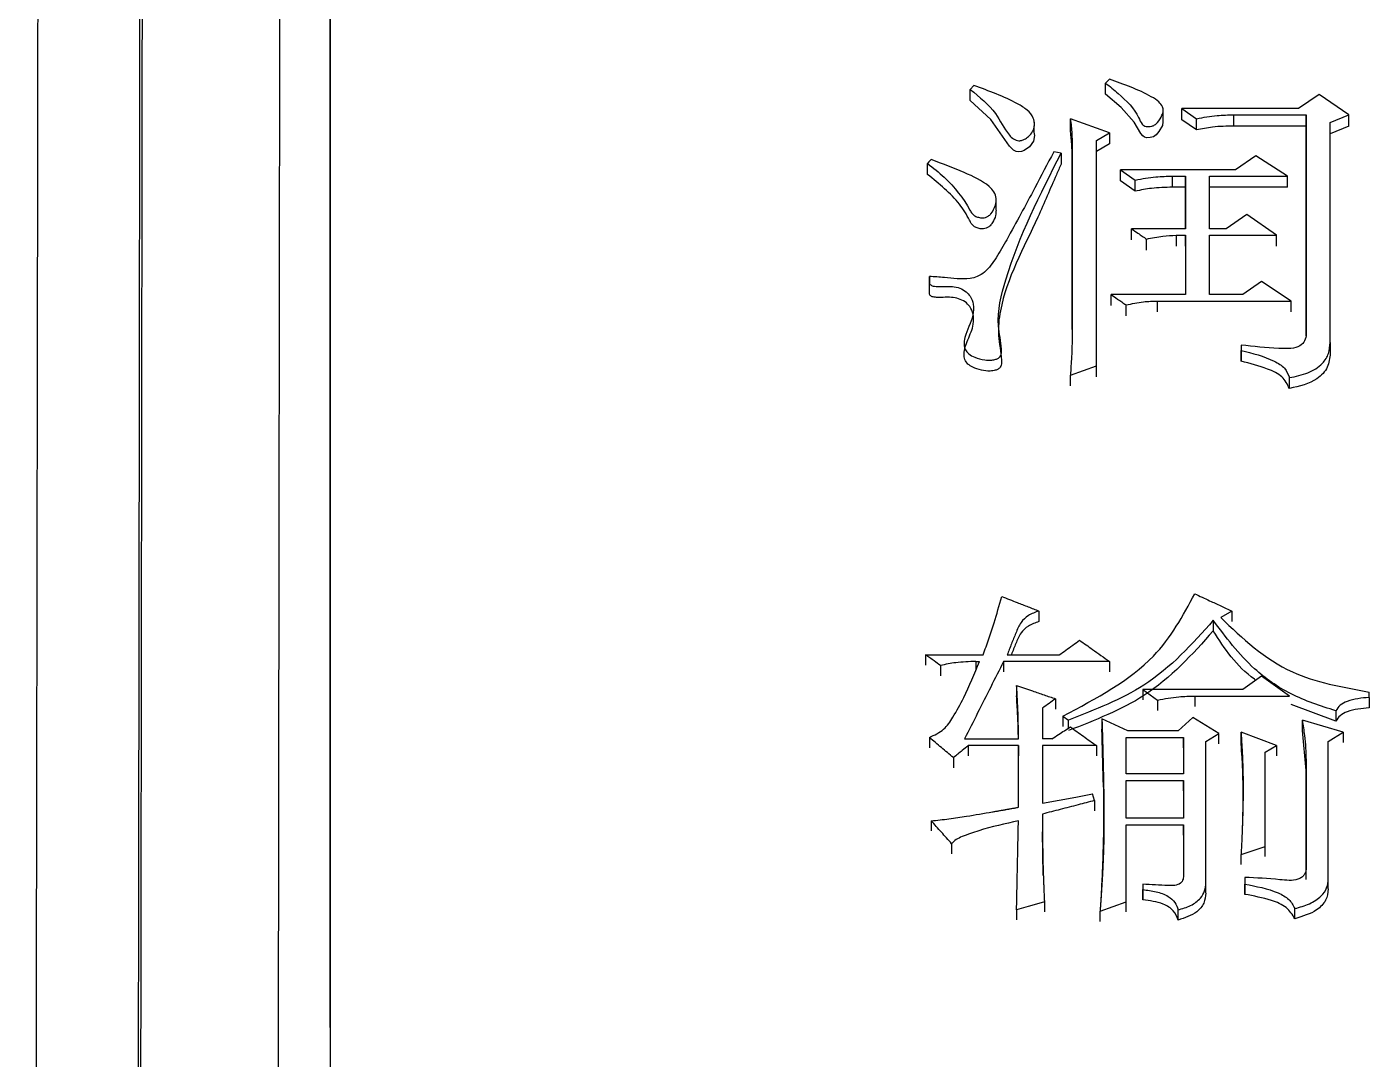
# Model space of a CAD drawing. Header units: millimetres. Extents: x 2016 to 4452, y 736 to 2459.
# Drawn here: x 2581.51 to 2589.33, y 2270.84 to 2276.86 of the extents above; entities that cross this region are included whole.
import ezdxf

# ---------------------------------------------------------------- set-up
doc = ezdxf.new("R2010")
doc.units = ezdxf.units.MM

msp = doc.modelspace()

# ---------------------------------------------------------------- linework, layer by layer
at = {"color": 7, "linetype": 'Continuous', "lineweight": 25}
for p, q in [((2587.0258, 2276.5154), (2587.0042, 2276.4932)), ((2587.0042, 2276.4279), (2587.0042, 2276.4932)), ((2587.7939, 2276.4649), (2587.7939, 2276.5303)), ((2589.0379, 2276.4635), (2588.9189, 2276.3819)), ((2589.2109, 2276.3448), (2589.0379, 2276.4635)), ((2588.1296, 2276.303), (2588.1296, 2276.3686)), ((2588.2374, 2276.3819), (2588.3239, 2276.3225)), ((2588.9189, 2276.3819), (2588.2374, 2276.3819)), ((2588.2374, 2276.3167), (2588.2374, 2276.3819)), ((2588.5403, 2276.3448), (2588.9621, 2276.3448)), ((2588.5403, 2276.2796), (2588.5403, 2276.3448)), ((2588.9621, 2276.3448), (2588.9621, 2275.0553)), ((2588.9621, 2276.2796), (2588.9621, 2276.3448)), ((2589.1028, 2276.3002), (2589.2109, 2276.3448)), ((2589.2109, 2276.2796), (2589.2109, 2276.3448)), ((2587.3774, 2276.3002), (2587.3774, 2276.3095)), ((2587.3774, 2276.2444), (2587.3774, 2276.2804)), ((2587.8155, 2276.2407), (2587.5883, 2276.3225)), ((2587.5883, 2276.2574), (2587.5883, 2276.3225)), ((2588.3239, 2276.2574), (2588.2374, 2276.3167)), ((2588.3239, 2276.2574), (2588.3239, 2276.3225)), ((2588.9621, 2276.2796), (2588.5403, 2276.2796)), ((2588.9621, 2275.0553), (2588.9621, 2276.2796)), ((2589.1028, 2275.0175), (2589.1028, 2276.3002)), ((2589.2109, 2276.2796), (2589.1028, 2276.2351)), ((2587.7398, 2276.1961), (2587.8155, 2276.2407)), ((2587.7398, 2274.8811), (2587.7398, 2276.1961)), ((2587.8155, 2276.2407), (2587.8155, 2276.1757)), ((2587.5343, 2276.1216), (2587.491, 2276.1291)), ((2587.5343, 2276.1216), (2587.5343, 2276.0567)), ((2587.5992, 2276.1142), (2587.5992, 2275.0932)), ((2587.5992, 2276.0493), (2587.5992, 2276.1142)), ((2587.8155, 2276.1757), (2587.7398, 2276.1311)), ((2588.6701, 2276.1067), (2588.5511, 2276.0247)), ((2588.854, 2275.9873), (2588.6701, 2276.1067)), ((2586.7555, 2275.9972), (2586.7555, 2276.062)), ((2587.5992, 2275.0931), (2587.5992, 2276.0493)), ((2587.8804, 2276.0247), (2587.9669, 2275.9649)), ((2588.5511, 2276.0247), (2587.8804, 2276.0247)), ((2587.8804, 2275.9599), (2587.8804, 2276.0247)), ((2587.9669, 2275.9003), (2587.8804, 2275.9599)), ((2587.9669, 2275.9003), (2587.9669, 2275.9649)), ((2588.1833, 2275.9873), (2588.259, 2275.9873)), ((2588.1833, 2275.9227), (2588.1833, 2275.9873)), ((2588.259, 2275.9873), (2588.259, 2275.6805)), ((2588.259, 2275.9226), (2588.259, 2275.9873)), ((2588.3996, 2275.9873), (2588.854, 2275.9873)), ((2588.3996, 2275.6805), (2588.3996, 2275.9873)), ((2588.854, 2275.9226), (2588.854, 2275.9873)), ((2588.259, 2275.9226), (2588.1833, 2275.9227)), ((2588.259, 2275.6805), (2588.259, 2275.9226)), ((2588.854, 2275.9226), (2588.3996, 2275.9226)), ((2587.1563, 2275.7884), (2587.1563, 2275.8533)), ((2588.616, 2275.763), (2588.497, 2275.6805)), ((2588.7891, 2275.643), (2588.616, 2275.763)), ((2588.259, 2275.6805), (2587.9453, 2275.6805)), ((2587.9453, 2275.6163), (2587.9453, 2275.6805)), ((2588.2049, 2275.643), (2588.259, 2275.643)), ((2588.2049, 2275.643), (2588.2049, 2275.5788)), ((2588.259, 2275.643), (2588.259, 2275.297)), ((2588.259, 2275.5788), (2588.259, 2275.643)), ((2588.497, 2275.6805), (2588.3996, 2275.6805)), ((2588.3996, 2275.643), (2588.7891, 2275.643)), ((2588.3996, 2275.297), (2588.3996, 2275.643)), ((2588.7891, 2275.5788), (2588.7891, 2275.643)), ((2588.0319, 2275.5563), (2588.0319, 2275.6205)), ((2586.7662, 2275.3086), (2586.7662, 2275.3724)), ((2588.7025, 2275.3724), (2588.5944, 2275.297)), ((2588.8756, 2275.2593), (2588.7025, 2275.3724)), ((2588.259, 2275.297), (2587.8263, 2275.297)), ((2587.8263, 2275.2333), (2587.8263, 2275.297)), ((2588.0968, 2275.2593), (2588.8756, 2275.2593)), ((2588.0968, 2275.1956), (2588.0968, 2275.2593)), ((2588.5944, 2275.297), (2588.3996, 2275.297)), ((2588.8756, 2275.1957), (2588.8756, 2275.2593)), ((2587.9129, 2275.1731), (2587.9129, 2275.2367)), ((2589.1028, 2275.0175), (2589.1028, 2274.9542)), ((2588.5835, 2275.0024), (2588.5835, 2274.9721)), ((2588.5835, 2275.0024), (2588.5835, 2274.9391)), ((2588.5835, 2274.9087), (2588.5835, 2274.9721)), ((2587.5884, 2274.828), (2587.7398, 2274.8811)), ((2587.7398, 2274.818), (2587.7398, 2274.8811)), ((2587.5884, 2274.765), (2587.5884, 2274.828)), ((2588.8648, 2274.7497), (2588.8648, 2274.8128)), ((2587.4045, 2273.4525), (2587.4045, 2273.3911)), ((2588.5295, 2273.4525), (2588.4646, 2273.4138)), ((2588.5295, 2273.4525), (2588.5295, 2273.3914)), ((2588.4213, 2273.3984), (2588.4213, 2273.3373)), ((2586.7446, 2273.197), (2587.08, 2273.197)), ((2586.7446, 2273.197), (2586.7446, 2273.1363)), ((2586.8312, 2273.135), (2586.8312, 2273.0743)), ((2587.0367, 2273.1583), (2587.0583, 2273.1583)), ((2587.0367, 2273.1583), (2587.0367, 2273.1086)), ((2587.8155, 2273.1583), (2587.1989, 2273.1583)), ((2587.1989, 2273.1583), (2587.1989, 2273.0975)), ((2587.2206, 2273.197), (2587.5235, 2273.197)), ((2587.8155, 2273.1583), (2587.8155, 2273.0975)), ((2588.7025, 2273.0729), (2588.5944, 2272.9952)), ((2588.8648, 2272.9563), (2588.7025, 2273.0729)), ((2587.2747, 2273.0185), (2587.2747, 2272.958)), ((2588.0102, 2272.9952), (2588.0968, 2272.933)), ((2588.5944, 2272.9952), (2588.0102, 2272.9952)), ((2588.0102, 2272.9952), (2588.0102, 2272.9347)), ((2589.33, 2272.9485), (2589.33, 2272.9796)), ((2587.5018, 2272.9407), (2587.5018, 2272.8803)), ((2588.0968, 2272.933), (2588.0968, 2272.8726)), ((2588.3131, 2272.9563), (2588.8648, 2272.9563)), ((2588.3131, 2272.9563), (2588.3131, 2272.8959)), ((2589.1353, 2272.8101), (2588.875, 2272.9085)), ((2589.33, 2272.9485), (2589.33, 2272.8881)), ((2587.4261, 2272.8863), (2587.4261, 2272.707)), ((2587.5451, 2272.8396), (2587.5775, 2272.8162)), ((2587.5775, 2272.7702), (2587.5775, 2272.8162)), ((2587.9237, 2272.7538), (2587.7723, 2272.824)), ((2587.7723, 2272.824), (2587.7723, 2272.7637)), ((2588.3023, 2272.8318), (2588.2158, 2272.7538)), ((2588.4538, 2272.7382), (2588.3023, 2272.8318)), ((2589.1785, 2272.746), (2588.9405, 2272.8162)), ((2588.9405, 2272.7559), (2588.9405, 2272.8162)), ((2589.1353, 2272.8707), (2589.1353, 2272.8104)), ((2588.2158, 2272.7538), (2587.9237, 2272.7538)), ((2588.378, 2272.6914), (2588.4538, 2272.7382)), ((2588.4538, 2272.6781), (2588.4538, 2272.7382)), ((2588.7891, 2272.668), (2588.5836, 2272.746)), ((2588.5836, 2272.6856), (2588.5836, 2272.746)), ((2588.9622, 2272.5219), (2588.9405, 2272.7556)), ((2589.092, 2272.6914), (2589.1785, 2272.746)), ((2589.1785, 2272.746), (2589.1785, 2272.6859)), ((2586.7663, 2272.7148), (2586.7663, 2272.6547)), ((2586.9718, 2272.707), (2587.2855, 2272.707)), ((2587.2855, 2272.668), (2586.9934, 2272.668)), ((2586.9934, 2272.668), (2586.9934, 2272.608)), ((2587.2855, 2272.3082), (2587.2855, 2272.668)), ((2587.2855, 2272.668), (2587.2855, 2272.608)), ((2587.4802, 2272.707), (2587.4261, 2272.707)), ((2587.7398, 2272.668), (2587.4261, 2272.668)), ((2587.4261, 2272.668), (2587.4261, 2272.3317)), ((2587.7398, 2272.668), (2587.7398, 2272.608)), ((2587.9129, 2272.7148), (2588.2482, 2272.7148)), ((2587.9129, 2272.504), (2587.9129, 2272.7148)), ((2588.2482, 2272.7148), (2588.2482, 2272.504)), ((2588.2482, 2272.6547), (2588.2482, 2272.7148)), ((2588.378, 2271.868), (2588.378, 2272.6914)), ((2588.5875, 2272.6096), (2588.5836, 2272.6856)), ((2588.7242, 2272.629), (2588.7891, 2272.668)), ((2588.7891, 2272.668), (2588.7891, 2272.608)), ((2589.092, 2271.8916), (2589.092, 2272.6914)), ((2586.9069, 2272.5978), (2586.9069, 2272.5378)), ((2588.9622, 2272.5821), (2588.9622, 2271.9468)), ((2588.9622, 2272.5222), (2588.9622, 2272.5821)), ((2588.2482, 2272.504), (2587.9129, 2272.504)), ((2588.9622, 2271.8873), (2588.9622, 2272.5219)), ((2587.9129, 2272.4648), (2588.2482, 2272.4648)), ((2587.9129, 2272.2455), (2587.9129, 2272.4648)), ((2588.2482, 2272.4648), (2588.2482, 2272.2455)), ((2588.2482, 2272.4051), (2588.2482, 2272.4648)), ((2587.729, 2272.3474), (2587.7182, 2272.3866)), ((2587.729, 2272.3474), (2587.729, 2272.2878)), ((2586.7771, 2272.2298), (2586.7771, 2272.1703)), ((2588.2482, 2272.2455), (2587.9129, 2272.2455)), ((2587.9129, 2272.2062), (2588.2482, 2272.2062)), ((2587.9129, 2271.7576), (2587.9129, 2272.2062)), ((2588.2482, 2272.2062), (2588.2482, 2271.9153)), ((2588.2482, 2272.1468), (2588.2482, 2272.2062)), ((2586.8961, 2272.0963), (2586.8961, 2272.037)), ((2588.5836, 2272.0334), (2588.7242, 2272.0805)), ((2588.5836, 2271.9741), (2588.5836, 2272.0334)), ((2588.7242, 2272.0213), (2588.7242, 2272.0805)), ((2588.6052, 2271.8995), (2588.6052, 2271.8601)), ((2588.6052, 2271.8995), (2588.6052, 2271.8405)), ((2589.092, 2271.8326), (2589.092, 2271.8916)), ((2588.0102, 2271.8601), (2588.0102, 2271.8286)), ((2588.0102, 2271.8601), (2588.0102, 2271.8011)), ((2588.0102, 2271.7693), (2588.0102, 2271.8286)), ((2588.378, 2271.809), (2588.378, 2271.868)), ((2588.6052, 2271.8008), (2588.6052, 2271.8601)), ((2587.4369, 2271.7576), (2587.4369, 2271.6987)), ((2587.7615, 2271.7023), (2587.9129, 2271.7576)), ((2587.9129, 2271.6987), (2587.9129, 2271.7576)), ((2588.8973, 2271.659), (2588.8973, 2271.7181)), ((2587.2747, 2271.7102), (2587.2747, 2271.6514)), ((2587.7615, 2271.6435), (2587.7615, 2271.7023)), ((2588.2158, 2271.6511), (2588.2158, 2271.7102))]:
    msp.add_line(p, q, dxfattribs=at)
at = {"color": 7, "linetype": 'Continuous', "lineweight": 25, "flags": 128}
for points in [[(2587.8155, 2276.5524), (2587.8047, 2276.5414), (2587.7939, 2276.5303)], [(2587.3758, 2276.2431), (2587.3793, 2276.2253), (2587.3727, 2276.1908), (2587.3505, 2276.1592), (2587.3181, 2276.1362), (2587.3035, 2276.1309), (2587.2887, 2276.129), (2587.2724, 2276.1321), (2587.2572, 2276.1396), (2587.2328, 2276.1621), (2587.1237, 2276.3185), (2587.0042, 2276.4279), (2587.0042, 2276.4279)], [(2588.1282, 2276.3032), (2588.1247, 2276.2829), (2588.1047, 2276.2468), (2588.0888, 2276.2278), (2588.0734, 2276.2175), (2588.054, 2276.2119), (2588.0348, 2276.2117), (2588.0213, 2276.2152), (2588.0103, 2276.2221), (2587.9995, 2276.2357), (2587.9608, 2276.3025), (2587.885, 2276.3871), (2587.7939, 2276.4649), (2587.7939, 2276.4649)], [(2586.7771, 2276.0844), (2586.7716, 2276.0787), (2586.7635, 2276.0704), (2586.7555, 2276.062)], [(2586.7662, 2275.3387), (2586.7662, 2275.3623), (2586.7662, 2275.4025)], [(2587.5451, 2272.8396), (2587.5451, 2272.8127), (2587.5451, 2272.7958), (2587.5451, 2272.7793)], [(2587.4261, 2272.3317), (2587.5235, 2272.35), (2587.6208, 2272.3683), (2587.7182, 2272.3866)], [(2587.4369, 2271.7576), (2587.3899, 2271.7439), (2587.3429, 2271.7302), (2587.2747, 2271.7102)]]:
    msp.add_lwpolyline(points, dxfattribs=at)
at = {"color": 7, "linetype": 'Continuous', "lineweight": 25}
for points, knots in [([(2583.2737, 2302.1156), (2583.2737, 2302.0115), (2583.2737, 2301.4908), (2583.2738, 2300.1239), (2583.2738, 2297.964), (2583.2739, 2295.3456), (2583.2739, 2292.883), (2583.274, 2289.3752), (2583.274, 2286.2323), (2583.274, 2281.9172), (2583.2741, 2277.2301), (2583.2741, 2272.0979), (2583.2742, 2266.6744), (2583.2742, 2262.1157), (2583.2743, 2256.1932), (2583.2743, 2251.2874), (2583.2744, 2244.6085), (2583.2745, 2240.3157), (2583.2746, 2237.3146)], [0, 0, 0, 0, 0.020124, 0.100733, 0.181328, 0.221587, 0.302184, 0.342442, 0.423039, 0.463298, 0.543894, 0.624491, 0.664749, 0.745346, 0.785604, 0.8662, 0.906458, 1, 1, 1, 1]), ([(2583.2741, 2271.0256), (2583.2741, 2272.2103), (2583.2741, 2274.4638), (2583.2741, 2278.5041), (2583.274, 2282.2116), (2583.274, 2286.4463), (2583.274, 2289.5202), (2583.2739, 2292.9324), (2583.2739, 2295.9099), (2583.2738, 2298.2533), (2583.2737, 2300.1937), (2583.2737, 2300.9275), (2583.2736, 2301.4243)], [0, 0, 0, 0, 0.072858, 0.13859, 0.270184, 0.335916, 0.467513, 0.533245, 0.664841, 0.796434, 0.862166, 1, 1, 1, 1]), ([(2581.605, 2301.1675), (2581.6051, 2301.1959), (2581.6055, 2301.2843), (2581.6041, 2300.298), (2581.6012, 2298.2851), (2581.5965, 2295.2224), (2581.5913, 2291.8341), (2581.5862, 2288.4967), (2581.5816, 2285.4271), (2581.576, 2281.7837), (2581.5695, 2277.5129), (2581.5623, 2272.8672), (2581.5545, 2267.9204), (2581.5463, 2262.7501), (2581.5373, 2257.0657), (2581.5274, 2250.8687), (2581.5167, 2244.1849), (2581.5092, 2239.4942), (2581.5054, 2237.1001)], [0, 0, 0, 0, 0.039342, 0.122943, 0.206183, 0.289063, 0.371582, 0.416612, 0.465601, 0.518547, 0.575452, 0.636313, 0.690059, 0.746552, 0.805793, 0.867782, 0.932518, 1, 1, 1, 1]), ([(2582.1103, 2236.9646), (2582.1149, 2240.2638), (2582.124, 2246.8623), (2582.1369, 2256.2924), (2582.149, 2265.173), (2582.16, 2273.3306), (2582.1697, 2280.6311), (2582.178, 2286.9483), (2582.1847, 2292.1726), (2582.1897, 2296.2208), (2582.1925, 2298.6247), (2582.1939, 2299.9382), (2582.1941, 2300.2597), (2582.1942, 2300.4205)], [0, 0, 0, 0, 0.0981345, 0.196269, 0.2944034, 0.3925379, 0.4906723, 0.5888066, 0.686941, 0.7850753, 0.8832097, 0.9416048, 1, 1, 1, 1]), ([(2582.1243, 2236.9159), (2582.1276, 2239.3015), (2582.1341, 2244.0081), (2582.1434, 2250.7574), (2582.152, 2257.1), (2582.16, 2262.9951), (2582.1674, 2268.4257), (2582.1751, 2274.1587), (2582.1828, 2279.9274), (2582.19, 2285.4077), (2582.1958, 2289.8748), (2582.2002, 2293.3977), (2582.2035, 2296.0607), (2582.2057, 2297.96), (2582.207, 2299.191), (2582.2075, 2299.7058), (2582.2075, 2299.8557), (2582.2075, 2299.8805)], [0, 0, 0, 0, 0.07139, 0.140843, 0.208359, 0.273937, 0.337578, 0.399281, 0.488173, 0.572709, 0.652888, 0.72871, 0.800173, 0.867277, 0.930021, 0.988406, 1, 1, 1, 1]), ([(2583.0056, 2299.0975), (2583.0056, 2299.0046), (2583.0055, 2298.8347), (2583.0051, 2298.3871), (2583.0046, 2297.8466), (2583.0038, 2297.1707), (2583.0029, 2296.3631), (2583.0018, 2295.4231), (2583.0005, 2294.3515), (2582.9984, 2292.642), (2582.995, 2289.9558), (2582.9899, 2285.806), (2582.9832, 2280.5897), (2582.9758, 2274.9828), (2582.9682, 2269.3056), (2582.9608, 2263.8385), (2582.9525, 2257.8256), (2582.9435, 2251.278), (2582.9338, 2244.2352), (2582.9269, 2239.2928), (2582.9234, 2236.7788)], [0, 0, 0, 0, 0.037781, 0.069081, 0.100468, 0.131943, 0.163506, 0.195157, 0.226895, 0.258722, 0.330934, 0.408983, 0.49287, 0.582593, 0.645672, 0.711347, 0.779618, 0.850484, 0.923944, 1, 1, 1, 1]), ([(2587.0042, 2276.4932), (2587.0593, 2276.4488), (2587.1567, 2276.3701), (2587.2033, 2276.257), (2587.2511, 2276.2072), (2587.2715, 2276.1965), (2587.2895, 2276.1928), (2587.3087, 2276.1964), (2587.3301, 2276.2068), (2587.3544, 2276.2258), (2587.3753, 2276.2549), (2587.3814, 2276.2908), (2587.3739, 2276.3327), (2587.3379, 2276.3752), (2587.2244, 2276.4447), (2587.1139, 2276.4841), (2587.0258, 2276.5154)], [0, 0, 0, 0, 0.207529, 0.367372, 0.400836, 0.41667, 0.431354, 0.448141, 0.466694, 0.497248, 0.538464, 0.578549, 0.619959, 0.682145, 0.746849, 1, 1, 1, 1]), ([(2587.7939, 2276.5303), (2587.8184, 2276.51), (2587.8924, 2276.4491), (2587.974, 2276.3709), (2587.9975, 2276.2981), (2588.0161, 2276.282), (2588.03, 2276.2769), (2588.0461, 2276.2756), (2588.0636, 2276.2782), (2588.0819, 2276.2859), (2588.1042, 2276.3075), (2588.12, 2276.3355), (2588.1321, 2276.3672), (2588.1254, 2276.3948), (2588.1032, 2276.4253), (2588.0397, 2276.464), (2587.9425, 2276.5077), (2587.858, 2276.5375), (2587.8155, 2276.5524)], [0, 0, 0, 0, 0.109185, 0.329159, 0.383764, 0.397994, 0.412315, 0.428913, 0.44575, 0.465116, 0.490353, 0.552222, 0.585254, 0.61868, 0.660425, 0.720614, 0.859403, 1, 1, 1, 1]), ([(2588.3239, 2276.3225), (2588.3637, 2276.3299), (2588.4348, 2276.3431), (2588.508, 2276.3443), (2588.5403, 2276.3448)], [0, 0, 0, 0, 0.558835, 1, 1, 1, 1]), ([(2587.5883, 2276.3225), (2587.5917, 2276.293), (2587.5973, 2276.2436), (2587.5984, 2276.174), (2587.5989, 2276.1341), (2587.5992, 2276.1142)], [0, 0, 0, 0, 0.426865, 0.713404, 1, 1, 1, 1]), ([(2587.5992, 2276.0493), (2587.599, 2276.0642), (2587.5985, 2276.1063), (2587.5977, 2276.1758), (2587.5915, 2276.2302), (2587.5883, 2276.2574)], [0, 0, 0, 0, 0.213578, 0.606407, 1, 1, 1, 1]), ([(2588.5403, 2276.2796), (2588.4992, 2276.2788), (2588.4259, 2276.2772), (2588.355, 2276.2634), (2588.3239, 2276.2574)], [0, 0, 0, 0, 0.561085, 1, 1, 1, 1]), ([(2587.491, 2276.1291), (2587.4546, 2276.059), (2587.3657, 2275.8881), (2587.2531, 2275.6821), (2587.1612, 2275.5162), (2587.1071, 2275.4407), (2587.05, 2275.4007), (2586.9688, 2275.382), (2586.874, 2275.3964), (2586.7953, 2275.4009), (2586.7662, 2275.4025)], [0, 0, 0, 0, 0.221772, 0.540825, 0.653503, 0.748944, 0.789647, 0.822549, 0.93445, 1, 1, 1, 1]), ([(2586.7662, 2275.3724), (2586.7664, 2275.3689), (2586.7666, 2275.3631), (2586.7713, 2275.3556), (2586.7787, 2275.3501), (2586.7954, 2275.3446), (2586.8373, 2275.3431), (2586.8894, 2275.3481), (2586.945, 2275.3362), (2586.9812, 2275.3158), (2587.0094, 2275.2835), (2587.0269, 2275.236), (2587.0215, 2275.1524), (2586.977, 2275.0775), (2586.9663, 2275.0084), (2586.9743, 2274.9749), (2586.9957, 2274.9492), (2587.0348, 2274.9277), (2587.0817, 2274.9153), (2587.1246, 2274.9135), (2587.1523, 2274.9184), (2587.1696, 2274.9263), (2587.1805, 2274.9365), (2587.1886, 2274.9542), (2587.1862, 2275.0146), (2587.1518, 2275.1588), (2587.2473, 2275.5569), (2587.412, 2275.881), (2587.5343, 2276.1216)], [0, 0, 0, 0, 0.005261, 0.008837, 0.012422, 0.017277, 0.029828, 0.061172, 0.078769, 0.096459, 0.112862, 0.137643, 0.170618, 0.238675, 0.261666, 0.275651, 0.289759, 0.306991, 0.331345, 0.347224, 0.357105, 0.364402, 0.370592, 0.376767, 0.392657, 0.46137, 0.600195, 1, 1, 1, 1]), ([(2586.7555, 2276.062), (2586.789, 2276.0356), (2586.8904, 2275.9556), (2586.9698, 2275.8514), (2587.0136, 2275.7695), (2587.0309, 2275.7549), (2587.0522, 2275.7465), (2587.0741, 2275.7437), (2587.0942, 2275.7462), (2587.1119, 2275.7544), (2587.1351, 2275.7776), (2587.1516, 2275.8134), (2587.1594, 2275.8576), (2587.1458, 2275.8965), (2587.0898, 2275.9551), (2586.9592, 2276.0153), (2586.8415, 2276.06), (2586.7771, 2276.0844)], [0, 0, 0, 0, 0.118687, 0.359196, 0.382949, 0.402078, 0.421221, 0.441113, 0.455768, 0.470499, 0.490908, 0.548405, 0.590663, 0.633125, 0.674263, 0.821869, 1, 1, 1, 1]), ([(2587.5343, 2276.0567), (2587.525, 2276.0363), (2587.4789, 2275.9342), (2587.3629, 2275.6505), (2587.1915, 2275.3481), (2587.1613, 2275.0587), (2587.1861, 2274.9544), (2587.1885, 2274.8913), (2587.1807, 2274.873), (2587.1683, 2274.862), (2587.1478, 2274.8537), (2587.1136, 2274.8495), (2587.0676, 2274.8547), (2587.0232, 2274.8696), (2586.9896, 2274.8912), (2586.9708, 2274.9185), (2586.9653, 2274.968), (2586.9913, 2275.0371), (2587.0254, 2275.1122), (2587.025, 2275.1797), (2587.0067, 2275.2244), (2586.9763, 2275.256), (2586.9382, 2275.2745), (2586.8932, 2275.2824), (2586.854, 2275.281), (2586.8205, 2275.2799), (2586.7991, 2275.2808), (2586.7836, 2275.2843), (2586.7742, 2275.2889), (2586.7682, 2275.2957), (2586.7662, 2275.3027), (2586.7662, 2275.307), (2586.7662, 2275.3085)], [0, 0, 0, 0, 0.033509, 0.167495, 0.460572, 0.533975, 0.607467, 0.62244, 0.629349, 0.63632, 0.644144, 0.656215, 0.676583, 0.698156, 0.712672, 0.727345, 0.74395, 0.787231, 0.835835, 0.865096, 0.888822, 0.906543, 0.924342, 0.940793, 0.960202, 0.97046, 0.980426, 0.985388, 0.989354, 0.993351, 0.997673, 1, 1, 1, 1]), ([(2587.1549, 2275.7885), (2587.1546, 2275.778), (2587.1538, 2275.7533), (2587.139, 2275.7231), (2587.1225, 2275.6995), (2587.1072, 2275.6872), (2587.0905, 2275.6811), (2587.0713, 2275.6795), (2587.0499, 2275.6828), (2587.0287, 2275.6918), (2587.0109, 2275.7083), (2586.9886, 2275.7553), (2586.9443, 2275.8287), (2586.8565, 2275.916), (2586.7893, 2275.97), (2586.7555, 2275.9972)], [0, 0, 0, 0, 0.057364, 0.135452, 0.174054, 0.20354, 0.227011, 0.250403, 0.283482, 0.316855, 0.35045, 0.398369, 0.589542, 0.793116, 1, 1, 1, 1]), ([(2587.9669, 2275.9649), (2588.0067, 2275.9724), (2588.0778, 2275.9857), (2588.151, 2275.9868), (2588.1833, 2275.9873)], [0, 0, 0, 0, 0.558836, 1, 1, 1, 1]), ([(2588.1833, 2275.9227), (2588.1422, 2275.9218), (2588.069, 2275.9202), (2587.9981, 2275.9063), (2587.9669, 2275.9003)], [0, 0, 0, 0, 0.561086, 1, 1, 1, 1]), ([(2587.9453, 2275.6805), (2587.9577, 2275.672), (2587.9783, 2275.6577), (2588.0071, 2275.6377), (2588.0236, 2275.6262), (2588.0319, 2275.6205)], [0, 0, 0, 0, 0.42837, 0.714189, 1, 1, 1, 1]), ([(2588.0319, 2275.6205), (2588.0635, 2275.6274), (2588.1202, 2275.6396), (2588.179, 2275.642), (2588.2049, 2275.643)], [0, 0, 0, 0, 0.558879, 1, 1, 1, 1]), ([(2586.7662, 2275.4025), (2586.7662, 2275.3969), (2586.7662, 2275.3869), (2586.7662, 2275.3768), (2586.7662, 2275.3724)], [0, 0, 0, 0, 0.56, 1, 1, 1, 1]), ([(2587.8263, 2275.297), (2587.8387, 2275.2884), (2587.8593, 2275.2741), (2587.8881, 2275.2539), (2587.9046, 2275.2424), (2587.9129, 2275.2367)], [0, 0, 0, 0, 0.428365, 0.714185, 1, 1, 1, 1]), ([(2587.9129, 2275.2367), (2587.9465, 2275.2441), (2588.0067, 2275.2573), (2588.0692, 2275.2587), (2588.0968, 2275.2593)], [0, 0, 0, 0, 0.558545, 1, 1, 1, 1]), ([(2587.5992, 2275.0932), (2587.5989, 2275.0666), (2587.5983, 2275.0136), (2587.595, 2274.9252), (2587.5908, 2274.8633), (2587.5884, 2274.828)], [0, 0, 0, 0, 0.300385, 0.600783, 1, 1, 1, 1]), ([(2588.9622, 2275.0553), (2588.9593, 2275.0431), (2588.9534, 2275.0181), (2588.9152, 2274.9868), (2588.8589, 2274.9816), (2588.7485, 2274.9853), (2588.6566, 2274.9948), (2588.5835, 2275.0024)], [0, 0, 0, 0, 0.1108835, 0.2260486, 0.356903, 0.4892019, 1, 1, 1, 1]), ([(2588.8648, 2274.8128), (2588.9018, 2274.8203), (2588.9746, 2274.8351), (2589.0575, 2274.8872), (2589.098, 2274.9533), (2589.1012, 2274.9962), (2589.1028, 2275.0175)], [0, 0, 0, 0, 0.292671, 0.574804, 0.788903, 1, 1, 1, 1]), ([(2588.5835, 2274.9721), (2588.6499, 2274.9552), (2588.7416, 2274.9319), (2588.8423, 2274.8718), (2588.8574, 2274.8322), (2588.8648, 2274.8128)], [0, 0, 0, 0, 0.5729384, 0.7913837, 1, 1, 1, 1]), ([(2588.5835, 2274.939), (2588.5835, 2274.9333), (2588.5835, 2274.9232), (2588.5835, 2274.9131), (2588.5835, 2274.9087)], [0, 0, 0, 0, 0.56, 1, 1, 1, 1]), ([(2589.1028, 2274.9541), (2589.1001, 2274.9269), (2589.0948, 2274.872), (2589.0166, 2274.7842), (2588.923, 2274.7629), (2588.8648, 2274.7497)], [0, 0, 0, 0, 0.269364, 0.545159, 1, 1, 1, 1]), ([(2588.8648, 2274.7497), (2588.8533, 2274.7739), (2588.8297, 2274.8237), (2588.7195, 2274.8738), (2588.6354, 2274.8954), (2588.5835, 2274.9087)], [0, 0, 0, 0, 0.2654466, 0.5469642, 1, 1, 1, 1]), ([(2587.08, 2273.197), (2587.0911, 2273.2279), (2587.1134, 2273.2897), (2587.1505, 2273.4031), (2587.1737, 2273.4859), (2587.1881, 2273.5375)], [0, 0, 0, 0, 0.274107, 0.548239, 1, 1, 1, 1]), ([(2587.1881, 2273.5375), (2587.2183, 2273.5256), (2587.2694, 2273.5056), (2587.3415, 2273.4772), (2587.3835, 2273.4607), (2587.4045, 2273.4525)], [0, 0, 0, 0, 0.417909, 0.708955, 1, 1, 1, 1]), ([(2587.5451, 2272.8396), (2587.7405, 2272.9438), (2588.0836, 2273.1267), (2588.2441, 2273.4247), (2588.3131, 2273.5529)], [0, 0, 0, 0, 0.569597, 1, 1, 1, 1]), ([(2588.3131, 2273.5529), (2588.3421, 2273.5394), (2588.3927, 2273.516), (2588.4648, 2273.4825), (2588.5079, 2273.4625), (2588.5295, 2273.4525)], [0, 0, 0, 0, 0.402386, 0.701193, 1, 1, 1, 1]), ([(2587.4045, 2273.4525), (2587.3831, 2273.445), (2587.3413, 2273.4303), (2587.2941, 2273.3832), (2587.2707, 2273.3239), (2587.244, 2273.2609), (2587.2284, 2273.2183), (2587.2206, 2273.197)], [0, 0, 0, 0, 0.178456, 0.349692, 0.567005, 0.783635, 1, 1, 1, 1]), ([(2587.4045, 2273.3911), (2587.3831, 2273.3836), (2587.3413, 2273.369), (2587.2941, 2273.3219), (2587.2709, 2273.2626), (2587.2522, 2273.2199), (2587.2439, 2273.1979), (2587.2436, 2273.197)], [0, 0, 0, 0, 0.225395, 0.441569, 0.715814, 0.989183, 1, 1, 1, 1]), ([(2588.4213, 2273.3984), (2588.2989, 2273.261), (2588.0767, 2273.0116), (2587.7322, 2272.8767), (2587.5775, 2272.8162)], [0, 0, 0, 0, 0.551113, 1, 1, 1, 1]), ([(2589.1353, 2272.8707), (2589.0457, 2272.8997), (2588.8688, 2272.9569), (2588.6153, 2273.1372), (2588.4944, 2273.2999), (2588.4213, 2273.3984)], [0, 0, 0, 0, 0.288018, 0.569196, 1, 1, 1, 1]), ([(2588.4646, 2273.4138), (2588.5919, 2273.2928), (2588.8231, 2273.0731), (2589.1728, 2273.0086), (2589.33, 2272.9796)], [0, 0, 0, 0, 0.550671, 1, 1, 1, 1]), ([(2587.5235, 2273.197), (2587.5359, 2273.206), (2587.562, 2273.2247), (2587.6017, 2273.2531), (2587.6289, 2273.2725), (2587.6424, 2273.2823)], [0, 0, 0, 0, 0.314652, 0.657325, 1, 1, 1, 1]), ([(2588.4213, 2273.337), (2588.2988, 2273.1998), (2588.0766, 2272.9507), (2587.7322, 2272.8161), (2587.5775, 2272.7556)], [0, 0, 0, 0, 0.551009, 1, 1, 1, 1]), ([(2587.6424, 2273.2823), (2587.6674, 2273.2644), (2587.7087, 2273.2348), (2587.7664, 2273.1935), (2587.7992, 2273.17), (2587.8155, 2273.1583)], [0, 0, 0, 0, 0.432644, 0.716322, 1, 1, 1, 1]), ([(2588.67, 2273.0495), (2588.6675, 2273.0512), (2588.5562, 2273.1273), (2588.488, 2273.2334), (2588.4213, 2273.337)], [0, 0, 0, 0, 0.022454, 1, 1, 1, 1]), ([(2586.8312, 2273.135), (2586.8188, 2273.1438), (2586.7982, 2273.1586), (2586.7693, 2273.1793), (2586.7529, 2273.1911), (2586.7446, 2273.197)], [0, 0, 0, 0, 0.428361, 0.714181, 1, 1, 1, 1]), ([(2586.7663, 2272.7148), (2586.7963, 2272.7295), (2586.8557, 2272.7586), (2586.9129, 2272.8465), (2586.9847, 2272.9767), (2587.0296, 2273.0874), (2587.0583, 2273.1583)], [0, 0, 0, 0, 0.161067, 0.318631, 0.564031, 1, 1, 1, 1]), ([(2587.0367, 2273.1583), (2586.9976, 2273.1572), (2586.928, 2273.1552), (2586.8607, 2273.1412), (2586.8312, 2273.135)], [0, 0, 0, 0, 0.5610734, 1, 1, 1, 1]), ([(2587.1989, 2273.1583), (2587.1739, 2273.1086), (2587.1235, 2273.0088), (2587.0478, 2272.8584), (2586.9971, 2272.7575), (2586.9718, 2272.707)], [0, 0, 0, 0, 0.330678, 0.665338, 1, 1, 1, 1]), ([(2587.2855, 2272.707), (2587.2854, 2272.7404), (2587.2853, 2272.809), (2587.2815, 2272.9129), (2587.2769, 2272.9833), (2587.2747, 2273.0185)], [0, 0, 0, 0, 0.320269, 0.660054, 1, 1, 1, 1]), ([(2587.2747, 2273.0185), (2587.3056, 2273.0079), (2587.3589, 2272.9897), (2587.4346, 2272.9638), (2587.4794, 2272.9484), (2587.5018, 2272.9407)], [0, 0, 0, 0, 0.4083, 0.70415, 1, 1, 1, 1]), ([(2587.285, 2272.707), (2587.285, 2272.7202), (2587.2848, 2272.7687), (2587.2814, 2272.8522), (2587.2769, 2272.9225), (2587.2747, 2272.9577)], [0, 0, 0, 0, 0.1572683, 0.5785381, 1, 1, 1, 1]), ([(2587.5018, 2272.9407), (2587.4892, 2272.9317), (2587.464, 2272.9135), (2587.4387, 2272.8954), (2587.4261, 2272.8863)], [0, 0, 0, 0, 0.5000008, 1, 1, 1, 1]), ([(2588.0968, 2272.933), (2588.1378, 2272.9409), (2588.209, 2272.9546), (2588.2822, 2272.9558), (2588.3131, 2272.9563)], [0, 0, 0, 0, 0.576908, 1, 1, 1, 1]), ([(2589.33, 2272.9485), (2589.2859, 2272.9448), (2589.225, 2272.9396), (2589.1582, 2272.9057), (2589.1428, 2272.8822), (2589.1353, 2272.8707)], [0, 0, 0, 0, 0.571542, 0.789948, 1, 1, 1, 1]), ([(2587.7723, 2272.824), (2587.7725, 2272.8171), (2587.7729, 2272.8033), (2587.7735, 2272.7825), (2587.7741, 2272.7618), (2587.7746, 2272.741), (2587.7751, 2272.7237), (2587.7756, 2272.7064), (2587.776, 2272.6926), (2587.7764, 2272.6788), (2587.7767, 2272.6684), (2587.7769, 2272.6597), (2587.7772, 2272.6476), (2587.7775, 2272.6355), (2587.7779, 2272.6216), (2587.7782, 2272.6112), (2587.7785, 2272.5974), (2587.7789, 2272.5835), (2587.7793, 2272.5662), (2587.7796, 2272.5523), (2587.7799, 2272.5385), (2587.7801, 2272.5298), (2587.7803, 2272.5211), (2587.7805, 2272.5125), (2587.7807, 2272.5038), (2587.7809, 2272.4951), (2587.7811, 2272.4865), (2587.7812, 2272.4778), (2587.7814, 2272.4691), (2587.7816, 2272.4604), (2587.7817, 2272.4518), (2587.7819, 2272.4431), (2587.7821, 2272.4344), (2587.7822, 2272.4257), (2587.7824, 2272.417), (2587.7827, 2272.3979), (2587.7837, 2272.325), (2587.7844, 2272.2276), (2587.7833, 2272.13), (2587.7821, 2272.0812), (2587.7813, 2272.0533), (2587.7806, 2272.0324), (2587.7797, 2272.0115), (2587.7789, 2271.9906), (2587.7781, 2271.9731), (2587.7772, 2271.9557), (2587.7763, 2271.9382), (2587.7754, 2271.9208), (2587.7744, 2271.9033), (2587.7734, 2271.8859), (2587.7722, 2271.8649), (2587.7711, 2271.8475), (2587.77, 2271.83), (2587.7689, 2271.8125), (2587.7677, 2271.7951), (2587.7666, 2271.7776), (2587.7654, 2271.7601), (2587.7642, 2271.7426), (2587.7629, 2271.7234), (2587.7621, 2271.7111), (2587.7615, 2271.7023)], [0, 0, 0, 0, 0.018603, 0.037206, 0.055809, 0.074412, 0.093015, 0.102316, 0.120919, 0.130221, 0.139522, 0.148824, 0.153474, 0.172077, 0.181379, 0.19068, 0.199982, 0.218585, 0.227886, 0.246489, 0.255791, 0.265092, 0.269743, 0.279044, 0.288346, 0.292997, 0.302298, 0.311599, 0.31625, 0.325552, 0.334853, 0.339504, 0.348805, 0.358107, 0.362758, 0.372059, 0.409265, 0.558092, 0.632505, 0.669711, 0.688314, 0.706917, 0.72552, 0.744123, 0.762726, 0.772028, 0.790631, 0.809233, 0.818535, 0.837138, 0.855741, 0.874344, 0.883645, 0.902248, 0.920851, 0.930153, 0.948756, 0.967359, 0.97666, 1, 1, 1, 1]), ([(2588.9405, 2272.8162), (2588.9448, 2272.7863), (2588.9524, 2272.7326), (2588.9601, 2272.6545), (2588.9615, 2272.6063), (2588.9622, 2272.5821)], [0, 0, 0, 0, 0.38409, 0.691775, 1, 1, 1, 1]), ([(2589.33, 2272.8878), (2589.2859, 2272.884), (2589.225, 2272.8788), (2589.1582, 2272.845), (2589.1428, 2272.8216), (2589.1353, 2272.8101)], [0, 0, 0, 0, 0.571693, 0.790076, 1, 1, 1, 1]), ([(2587.4802, 2272.707), (2587.4932, 2272.7155), (2587.5178, 2272.7315), (2587.5539, 2272.7548), (2587.5769, 2272.7698), (2587.5884, 2272.7772)], [0, 0, 0, 0, 0.36195, 0.680974, 1, 1, 1, 1]), ([(2587.5884, 2272.7772), (2587.6136, 2272.759), (2587.6641, 2272.7227), (2587.7146, 2272.6862), (2587.7398, 2272.668)], [0, 0, 0, 0, 0.5, 1, 1, 1, 1]), ([(2587.7799, 2272.4541), (2587.7798, 2272.4573), (2587.7779, 2272.5607), (2587.7751, 2272.6636), (2587.7723, 2272.7634)], [0, 0, 0, 0, 0.030859, 1, 1, 1, 1]), ([(2588.5836, 2272.746), (2588.585, 2272.7218), (2588.5871, 2272.6855), (2588.5893, 2272.6431), (2588.5904, 2272.6218), (2588.5913, 2272.6006), (2588.5939, 2272.5369), (2588.5954, 2272.4518), (2588.5949, 2272.3544), (2588.5938, 2272.3026), (2588.593, 2272.2721), (2588.5928, 2272.263), (2588.5924, 2272.2508), (2588.592, 2272.2386), (2588.5916, 2272.2264), (2588.5913, 2272.2173), (2588.591, 2272.2081), (2588.5905, 2272.1959), (2588.5901, 2272.1837), (2588.5896, 2272.1715), (2588.5892, 2272.1624), (2588.5887, 2272.1502), (2588.5882, 2272.138), (2588.5876, 2272.1227), (2588.5869, 2272.1075), (2588.5861, 2272.0892), (2588.585, 2272.0645), (2588.5841, 2272.0458), (2588.5836, 2272.0334)], [0, 0, 0, 0, 0.1024398, 0.1536597, 0.1792697, 0.1920747, 0.2432948, 0.4481938, 0.5506355, 0.6530768, 0.6658817, 0.6786867, 0.6914917, 0.7171016, 0.7299066, 0.7427115, 0.7555165, 0.7683215, 0.7939314, 0.8067364, 0.8195413, 0.8323463, 0.8579562, 0.8707612, 0.8963711, 0.9219811, 0.947591, 1, 1, 1, 1]), ([(2586.9069, 2272.5978), (2586.8834, 2272.6173), (2586.8366, 2272.6563), (2586.7897, 2272.6953), (2586.7663, 2272.7148)], [0, 0, 0, 0, 0.5, 1, 1, 1, 1]), ([(2586.9934, 2272.668), (2586.9816, 2272.6585), (2586.9613, 2272.642), (2586.9325, 2272.6185), (2586.9154, 2272.6047), (2586.9069, 2272.5978)], [0, 0, 0, 0, 0.408883, 0.704441, 1, 1, 1, 1]), ([(2588.5877, 2272.6108), (2588.5877, 2272.6109), (2588.5877, 2272.6116), (2588.5879, 2272.6064), (2588.5906, 2272.5429), (2588.5939, 2272.432), (2588.5934, 2272.2919), (2588.5916, 2272.2325), (2588.5907, 2272.2007)], [0, 0, 0, 0, 0.003713, 0.025466, 0.076389, 0.48901, 0.726573, 1, 1, 1, 1]), ([(2588.7242, 2272.0805), (2588.7242, 2272.214), (2588.7242, 2272.3972), (2588.7242, 2272.5795), (2588.7242, 2272.629)], [0, 0, 0, 0, 0.728341, 1, 1, 1, 1]), ([(2587.7798, 2272.458), (2587.7798, 2272.458), (2587.7798, 2272.4583), (2587.7798, 2272.4573), (2587.7803, 2272.4314), (2587.7822, 2272.2964), (2587.7809, 2272.1304), (2587.7753, 2271.9576), (2587.7697, 2271.8399), (2587.7669, 2271.7856), (2587.766, 2271.7686), (2587.7659, 2271.7664), (2587.7659, 2271.7664), (2587.7659, 2271.7664)], [0, 0, 0, 0, 0.0005031, 0.0072608, 0.0135762, 0.2215354, 0.5008607, 0.7564849, 0.9233, 0.9846772, 0.9950824, 0.9988797, 1, 1, 1, 1]), ([(2587.729, 2272.3474), (2587.697, 2272.3391), (2587.6305, 2272.3219), (2587.5295, 2272.2958), (2587.4606, 2272.2779), (2587.4261, 2272.269)], [0, 0, 0, 0, 0.317295, 0.658647, 1, 1, 1, 1]), ([(2586.7771, 2272.2298), (2586.8116, 2272.2331), (2586.8806, 2272.2398), (2586.9994, 2272.2587), (2587.0902, 2272.274), (2587.1501, 2272.2844), (2587.1627, 2272.2866), (2587.1721, 2272.2883), (2587.1816, 2272.2899), (2587.1894, 2272.2913), (2587.1973, 2272.2927), (2587.2036, 2272.2938), (2587.2115, 2272.2952), (2587.2194, 2272.2965), (2587.2272, 2272.2979), (2587.2351, 2272.2993), (2587.243, 2272.3007), (2587.2509, 2272.3021), (2587.2587, 2272.3035), (2587.2666, 2272.3049), (2587.276, 2272.3065), (2587.2823, 2272.3076), (2587.2855, 2272.3082)], [0, 0, 0, 0, 0.201249, 0.402512, 0.701241, 0.738586, 0.757258, 0.77593, 0.794603, 0.813275, 0.822611, 0.841284, 0.85062, 0.869292, 0.887965, 0.897301, 0.915973, 0.934645, 0.943982, 0.962654, 0.981327, 1, 1, 1, 1]), ([(2587.4261, 2272.269), (2587.4261, 2272.2138), (2587.4261, 2272.1569), (2587.4266, 2272.0964), (2587.4267, 2272.0878), (2587.4267, 2272.0791), (2587.4268, 2272.0705), (2587.4269, 2272.0636), (2587.4271, 2272.055), (2587.4272, 2272.048), (2587.4273, 2272.0394), (2587.4274, 2272.0325), (2587.4276, 2272.0238), (2587.4277, 2272.0152), (2587.428, 2272.0014), (2587.4283, 2271.9893), (2587.4286, 2271.9771), (2587.4289, 2271.9685), (2587.4291, 2271.9599), (2587.4294, 2271.9512), (2587.4296, 2271.9426), (2587.43, 2271.9322), (2587.4303, 2271.9218), (2587.4306, 2271.9131), (2587.4309, 2271.9045), (2587.4312, 2271.8958), (2587.4315, 2271.8872), (2587.4318, 2271.8802), (2587.4321, 2271.8733), (2587.4323, 2271.8664), (2587.4327, 2271.8577), (2587.433, 2271.8491), (2587.4334, 2271.8404), (2587.4338, 2271.8318), (2587.4345, 2271.8127), (2587.4356, 2271.7874), (2587.4366, 2271.7656), (2587.4369, 2271.7576)], [0, 0, 0, 0, 0.32454, 0.334682, 0.354966, 0.37525, 0.385391, 0.405675, 0.415817, 0.436101, 0.446242, 0.466526, 0.476668, 0.496952, 0.517235, 0.557803, 0.567945, 0.588228, 0.608512, 0.618654, 0.638938, 0.659221, 0.679505, 0.699789, 0.709931, 0.730214, 0.750498, 0.76064, 0.770782, 0.791065, 0.801207, 0.821491, 0.841775, 0.851916, 0.8722, 0.953335, 1, 1, 1, 1]), ([(2586.8961, 2272.0963), (2586.8762, 2272.1185), (2586.8366, 2272.1631), (2586.7969, 2272.2075), (2586.7771, 2272.2298)], [0, 0, 0, 0, 0.499998, 1, 1, 1, 1]), ([(2587.2855, 2272.2298), (2587.2075, 2272.2122), (2587.0955, 2272.1871), (2586.977, 2272.1457), (2586.9213, 2272.1218), (2586.9044, 2272.1047), (2586.8961, 2272.0963)], [0, 0, 0, 0, 0.564923, 0.811394, 0.907312, 1, 1, 1, 1]), ([(2587.2747, 2271.7102), (2587.2747, 2271.7128), (2587.2748, 2271.7165), (2587.2749, 2271.7216), (2587.275, 2271.7266), (2587.2751, 2271.7329), (2587.2753, 2271.7404), (2587.2755, 2271.7479), (2587.2756, 2271.7555), (2587.2758, 2271.763), (2587.2759, 2271.7706), (2587.2761, 2271.7781), (2587.2762, 2271.7856), (2587.2764, 2271.7932), (2587.2765, 2271.8007), (2587.2768, 2271.8108), (2587.277, 2271.8208), (2587.2772, 2271.8309), (2587.2773, 2271.8384), (2587.2775, 2271.8459), (2587.2776, 2271.8535), (2587.2778, 2271.861), (2587.2779, 2271.8685), (2587.2781, 2271.876), (2587.2783, 2271.8836), (2587.2784, 2271.8911), (2587.2786, 2271.8986), (2587.2787, 2271.9062), (2587.2789, 2271.9162), (2587.2791, 2271.9262), (2587.2793, 2271.9363), (2587.2795, 2271.9438), (2587.2797, 2271.9513), (2587.2798, 2271.9588), (2587.28, 2271.9663), (2587.2801, 2271.9739), (2587.2803, 2271.9814), (2587.2804, 2271.9889), (2587.2806, 2271.9964), (2587.2808, 2272.0039), (2587.281, 2272.014), (2587.2812, 2272.024), (2587.2814, 2272.034), (2587.2815, 2272.0415), (2587.2817, 2272.049), (2587.2819, 2272.0566), (2587.282, 2272.0641), (2587.2822, 2272.0716), (2587.2823, 2272.0791), (2587.2825, 2272.0866), (2587.2826, 2272.0941), (2587.2828, 2272.1016), (2587.283, 2272.1091), (2587.2832, 2272.1191), (2587.2834, 2272.1291), (2587.2836, 2272.1392), (2587.2837, 2272.1467), (2587.2839, 2272.1542), (2587.2841, 2272.1617), (2587.2842, 2272.1692), (2587.2844, 2272.1767), (2587.2845, 2272.1842), (2587.2847, 2272.1917), (2587.2848, 2272.1992), (2587.285, 2272.2067), (2587.2852, 2272.2169), (2587.2854, 2272.2246), (2587.2855, 2272.2298)], [0, 0, 0, 0, 0.014477, 0.021715, 0.028953, 0.043429, 0.057906, 0.072382, 0.086858, 0.101335, 0.115811, 0.130287, 0.144764, 0.15924, 0.173716, 0.188193, 0.217145, 0.231622, 0.246098, 0.260574, 0.275051, 0.289527, 0.304003, 0.31848, 0.332956, 0.347432, 0.361908, 0.376385, 0.390861, 0.419814, 0.43429, 0.448766, 0.463243, 0.477719, 0.492195, 0.506672, 0.521148, 0.535624, 0.550101, 0.564577, 0.579053, 0.608006, 0.622482, 0.636959, 0.651435, 0.665911, 0.680388, 0.694864, 0.70934, 0.723817, 0.738293, 0.752769, 0.767246, 0.781722, 0.810675, 0.825151, 0.839627, 0.854104, 0.86858, 0.883056, 0.897533, 0.912009, 0.926485, 0.940962, 0.955438, 0.969914, 1, 1, 1, 1]), ([(2587.4307, 2271.9109), (2587.4306, 2271.9123), (2587.4305, 2271.9168), (2587.4289, 2271.9681), (2587.4272, 2272.0513), (2587.4265, 2272.127), (2587.4264, 2272.1622), (2587.4264, 2272.1653)], [0, 0, 0, 0, 0.043588, 0.13963, 0.631797, 0.967745, 1, 1, 1, 1]), ([(2588.2482, 2271.9153), (2588.2478, 2271.9067), (2588.2468, 2271.8892), (2588.2324, 2271.8624), (2588.196, 2271.851), (2588.1217, 2271.8534), (2588.0596, 2271.8571), (2588.0102, 2271.8601)], [0, 0, 0, 0, 0.111245, 0.226323, 0.352571, 0.486481, 1, 1, 1, 1]), ([(2588.9623, 2271.9468), (2588.9597, 2271.9359), (2588.9557, 2271.9185), (2588.9373, 2271.8982), (2588.8911, 2271.8769), (2588.7737, 2271.8916), (2588.6722, 2271.8964), (2588.6052, 2271.8995)], [0, 0, 0, 0, 0.101343, 0.162893, 0.226662, 0.489518, 1, 1, 1, 1]), ([(2588.8973, 2271.7181), (2588.9261, 2271.7263), (2588.9829, 2271.7423), (2589.0493, 2271.7844), (2589.087, 2271.8378), (2589.0903, 2271.8738), (2589.092, 2271.8916)], [0, 0, 0, 0, 0.291495, 0.574413, 0.789057, 1, 1, 1, 1]), ([(2588.0102, 2271.8286), (2588.0364, 2271.8254), (2588.0882, 2271.8192), (2588.155, 2271.7949), (2588.201, 2271.7558), (2588.2109, 2271.7253), (2588.2158, 2271.7102)], [0, 0, 0, 0, 0.2904, 0.575151, 0.790821, 1, 1, 1, 1]), ([(2588.0102, 2271.8008), (2588.0102, 2271.7949), (2588.0102, 2271.7844), (2588.0102, 2271.7739), (2588.0102, 2271.7693)], [0, 0, 0, 0, 0.56, 1, 1, 1, 1]), ([(2588.2158, 2271.7102), (2588.2411, 2271.7175), (2588.2909, 2271.7319), (2588.346, 2271.7724), (2588.3747, 2271.8207), (2588.3769, 2271.8523), (2588.378, 2271.868)], [0, 0, 0, 0, 0.291879, 0.573778, 0.788361, 1, 1, 1, 1]), ([(2588.378, 2271.8087), (2588.3761, 2271.7887), (2588.3722, 2271.7483), (2588.3187, 2271.6837), (2588.2552, 2271.6636), (2588.2158, 2271.6511)], [0, 0, 0, 0, 0.269955, 0.546271, 1, 1, 1, 1]), ([(2588.6052, 2271.8601), (2588.6718, 2271.8478), (2588.7639, 2271.8307), (2588.8661, 2271.7751), (2588.887, 2271.7369), (2588.8973, 2271.7181)], [0, 0, 0, 0, 0.571986, 0.790496, 1, 1, 1, 1]), ([(2588.6052, 2271.8401), (2588.6052, 2271.8328), (2588.6052, 2271.8197), (2588.6052, 2271.8066), (2588.6052, 2271.8008)], [0, 0, 0, 0, 0.56, 1, 1, 1, 1]), ([(2588.8973, 2271.659), (2588.8826, 2271.6824), (2588.8525, 2271.7304), (2588.7415, 2271.7752), (2588.6572, 2271.7911), (2588.6052, 2271.8008)], [0, 0, 0, 0, 0.266788, 0.548105, 1, 1, 1, 1]), ([(2589.092, 2271.8323), (2589.0892, 2271.8095), (2589.0835, 2271.7633), (2589.0146, 2271.6942), (2588.9422, 2271.6725), (2588.8973, 2271.659)], [0, 0, 0, 0, 0.2688651, 0.5456636, 1, 1, 1, 1]), ([(2588.2158, 2271.6511), (2588.2087, 2271.6702), (2588.1943, 2271.7092), (2588.1174, 2271.7555), (2588.0513, 2271.764), (2588.0102, 2271.7693)], [0, 0, 0, 0, 0.266757, 0.545382, 1, 1, 1, 1])]:
    msp.add_open_spline(points, degree=3, knots=knots, dxfattribs=at)

doc.saveas('drawing.dxf')
